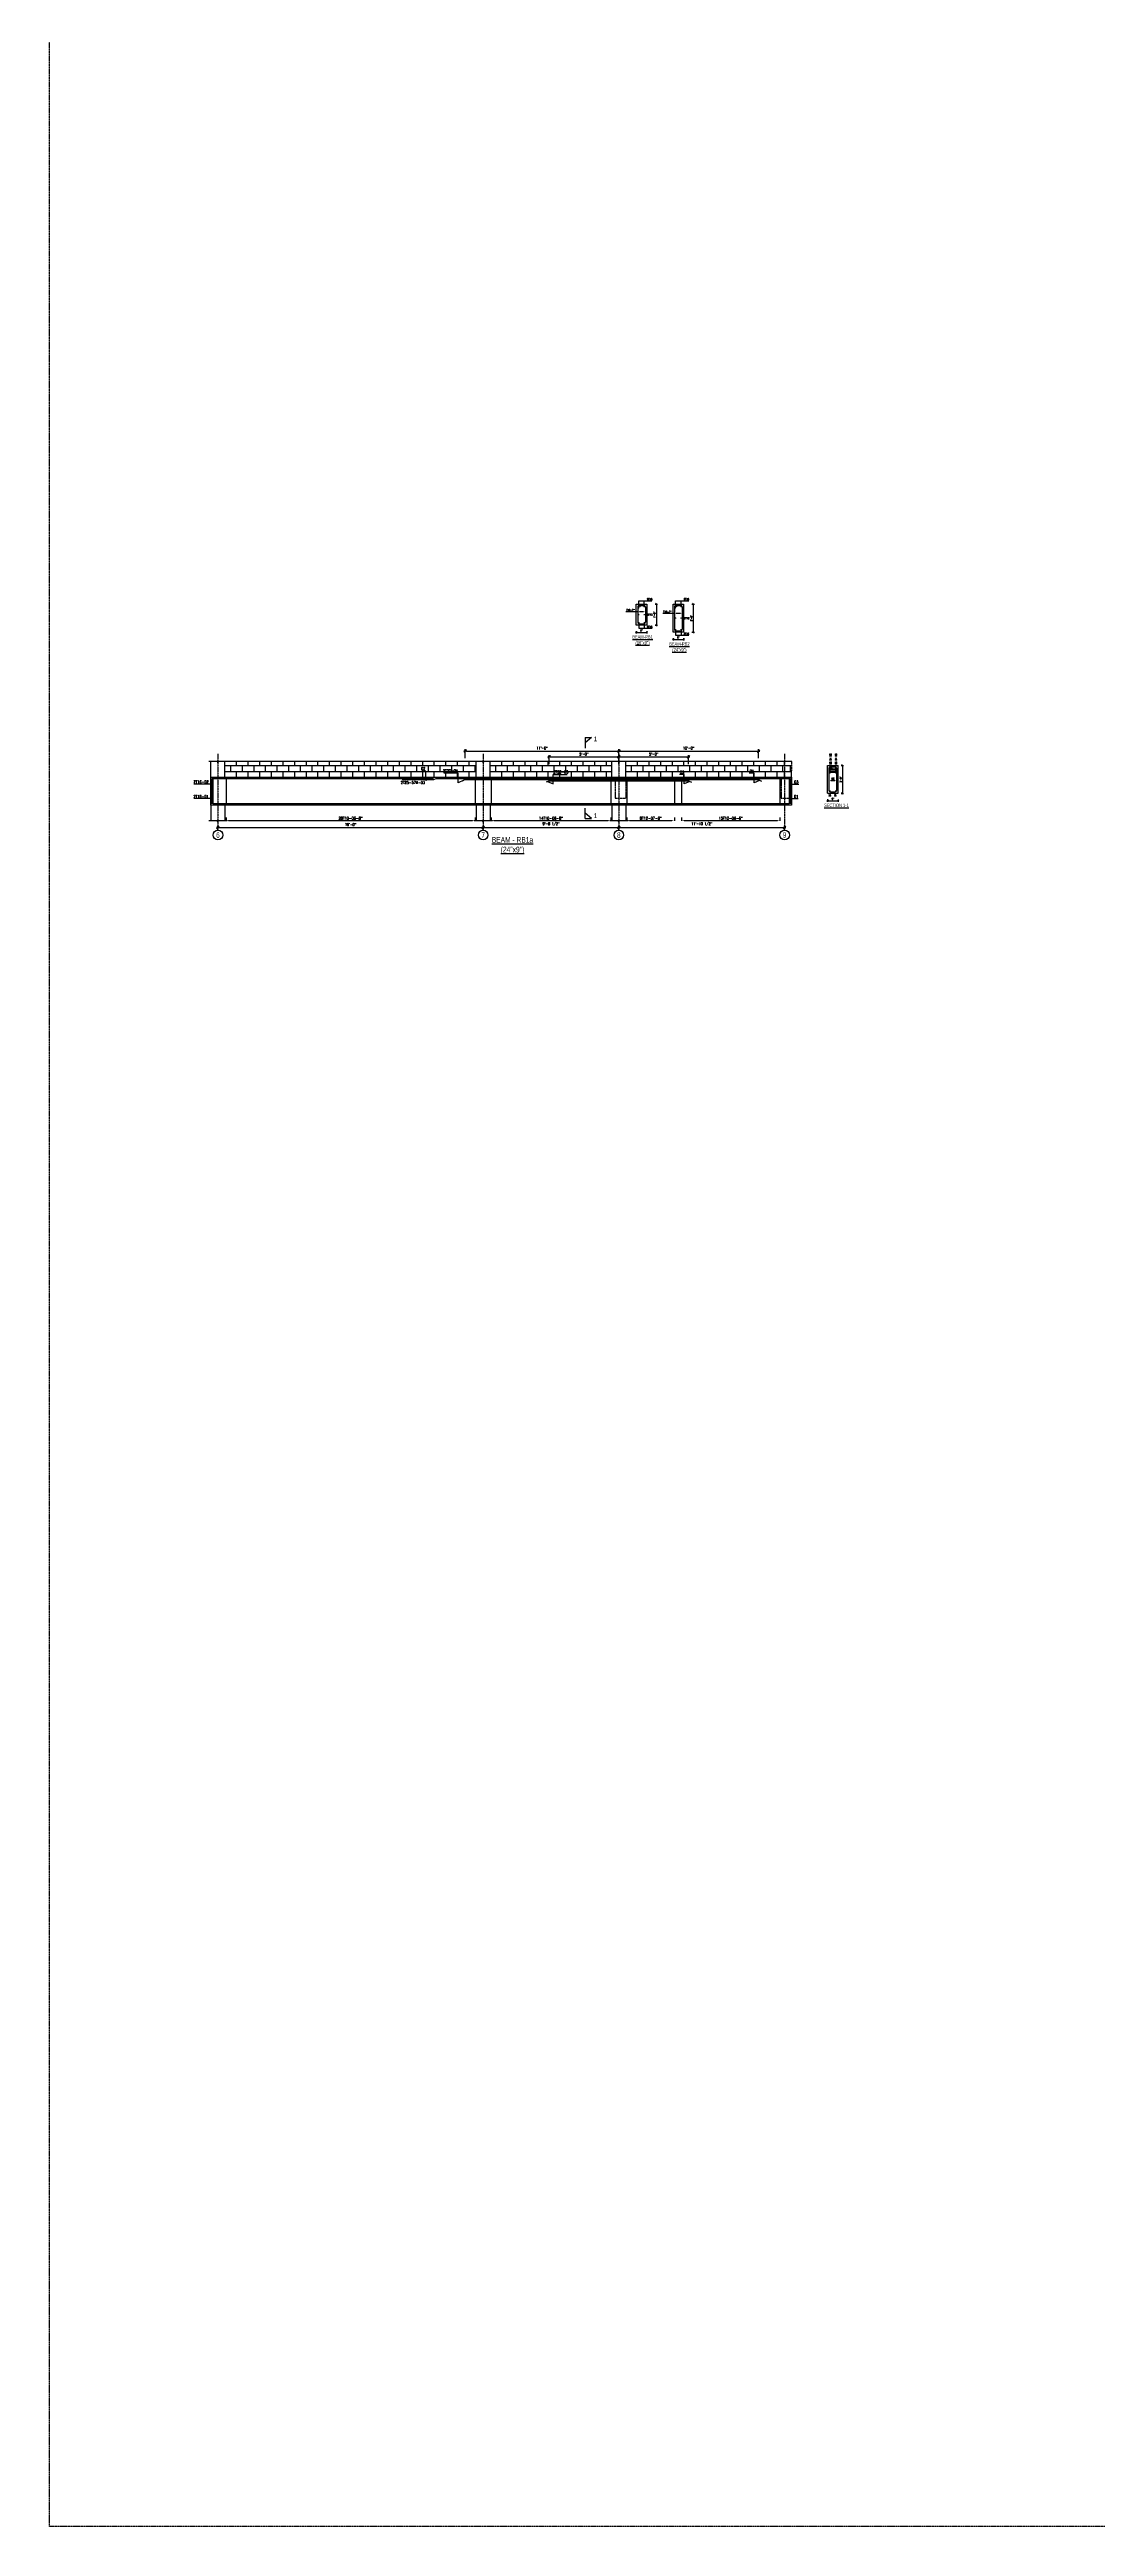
# Model space of a CAD drawing. Extents: x -95606 to 113309, y -42160 to -940.
# Drawn here: x -34075 to -33174, y -23111 to -20982 of the extents above; entities that cross this region are included whole.
import ezdxf
from ezdxf.enums import TextEntityAlignment as Align

# ---------------------------------------------------------------- set-up
doc = ezdxf.new("R2010")
doc.units = 0
doc.header["$LTSCALE"] = 0.02
doc.header["$MEASUREMENT"] = 0
doc.header["$PDMODE"] = 3
doc.header["$PDSIZE"] = -2
doc.linetypes.add('CENTER', pattern=[50.8, 31.75, -6.35, 6.35, -6.35])
doc.layers.get('0').update_dxf_attribs({"linetype": 'CONTINUOUS'})
doc.layers.get('DEFPOINTS').update_dxf_attribs({"linetype": 'CONTINUOUS'})
for name, color, linetype in [('A-2TEXT', 4, 'CONTINUOUS'), ('dimentions', 8, 'CONTINUOUS'), ('DROP', 7, 'CONTINUOUS'), ('EXLINE', 33, 'CONTINUOUS'), ('GRID', 8, 'CENTER'), ('RF', 5, 'CONTINUOUS'), ('RF5', 6, 'CONTINUOUS'), ('S-DIM', 7, 'CONTINUOUS'), ('S-RF', 5, 'CONTINUOUS'), ('S-SLB', 3, 'CONTINUOUS'), ('S-TXT', 2, 'CONTINUOUS'), ('S-VL', 2, 'CONTINUOUS'), ('SLAB', 3, 'CONTINUOUS')]:
    doc.layers.add(name, color=color, linetype=linetype)
doc.styles.add('ROMANS', font='romans.shx', dxfattribs={"width": 0.8})
doc.styles.add('STYLE2', font='arial.ttf', dxfattribs={"width": 0.8})
doc.dimstyles.new('DA16', dxfattribs={"dimscale": 16, "dimtxt": 0.1, "dimasz": 0.09375, "dimexe": 0, "dimexo": 0, "dimgap": 0.03125, "dimtad": 1, "dimdec": 0, "dimzin": 7, "dimdsep": 46, "dimlunit": 4, "dimtxsty": 'ROMANS', "dimcen": 0.09375, "dimclrd": 1, "dimclre": 1, "dimclrt": 2, "dimadec": 0, "dimazin": 0, "dimtfac": 0.03125, "dimtdec": 4, "dimtofl": 0, "dimtmove": 0, "dimatfit": 3, "dimfxl": 1, "dimfrac": 2, "dimtolj": 1, "dimtzin": 0, "dimarcsym": 0})
doc.dimstyles.new('DA24', dxfattribs={"dimscale": 24, "dimtxt": 0.1, "dimasz": 0.09375, "dimexe": 0, "dimexo": 0, "dimgap": 0.03125, "dimtad": 1, "dimdec": 0, "dimzin": 7, "dimdsep": 46, "dimlunit": 4, "dimtxsty": 'ROMANS', "dimcen": 0.09375, "dimclrd": 1, "dimclre": 1, "dimclrt": 2, "dimadec": 0, "dimazin": 0, "dimtfac": 0.03125, "dimtdec": 4, "dimtofl": 0, "dimtmove": 0, "dimatfit": 3, "dimfxl": 1, "dimfrac": 2, "dimtolj": 1, "dimtzin": 0, "dimarcsym": 0})
doc.dimstyles.new('TK16', dxfattribs={"dimscale": 16, "dimtxt": 0.09375, "dimasz": 0.04, "dimexe": 0.0625, "dimexo": 0.015625, "dimgap": 0.046875, "dimtad": 1, "dimdec": 1, "dimzin": 11, "dimdsep": 46, "dimlunit": 4, "dimtxsty": 'ROMANS', "dimblk1": 'TK1', "dimblk2": 'TK1', "dimsah": 1, "dimcen": 0.09375, "dimclrd": 1, "dimclre": 1, "dimclrt": 2, "dimadec": 0, "dimazin": 0, "dimtfac": 1, "dimtofl": 0, "dimtmove": 0, "dimatfit": 3, "dimldrblk": 'TK1', "dimfxl": 1, "dimfrac": 2, "dimtolj": 1, "dimtzin": 9, "dimarcsym": 0})
doc.dimstyles.new('TK24', dxfattribs={"dimscale": 24, "dimtxt": 0.09375, "dimasz": 0.046875, "dimexe": 0.0625, "dimexo": 0.015625, "dimgap": 0.046875, "dimtad": 1, "dimzin": 11, "dimdsep": 46, "dimlunit": 4, "dimtxsty": 'ROMANS', "dimblk1": 'TK1', "dimblk2": 'TK1', "dimsah": 1, "dimcen": 0.09375, "dimclrd": 1, "dimclre": 1, "dimclrt": 2, "dimadec": 0, "dimazin": 0, "dimtfac": 1, "dimtofl": 0, "dimtmove": 0, "dimatfit": 3, "dimldrblk": 'TK1', "dimfxl": 1, "dimfrac": 2, "dimtolj": 1, "dimtzin": 9, "dimarcsym": 0})

# ---------------------------------------------------------------- blocks, each defined once
blk = doc.blocks.new('TK1')
at = {"color": 4, "linetype": 'Continuous'}
blk.add_line((-1, -1), (1, 1), dxfattribs=at)
at = {"color": 1, "linetype": 'ByBlock'}
blk.add_line((-1, 0), (1, 0), dxfattribs=at)
blk = doc.blocks.new('*D840')
at = {"layer": 'A-2TEXT', "color": 1, "lineweight": -2, "transparency": 16777216}
for p, q in [((-33570.6, -21481.9), (-33570.6, -21484)), ((-33570, -21483), (-33562.2, -21483)), ((-33561.6, -21481.9), (-33561.6, -21484))]:
    blk.add_line(p, q, dxfattribs=at)
at = {"layer": 'DEFPOINTS', "color": 0, "lineweight": -2, "transparency": 16777216}
for p in [(-33570.6, -21481.6), (-33561.6, -21481.6), (-33561.6, -21483)]:
    blk.add_point(p, dxfattribs=at)
at = {"layer": 'A-2TEXT', "color": 1, "lineweight": -2, "transparency": 16777216, "xscale": 0.64, "yscale": 0.64, "zscale": 0.64, "rotation": 180}
blk.add_blockref('TK1', (-33570.6, -21483), dxfattribs=at)
at = {"layer": 'A-2TEXT', "color": 1, "lineweight": -2, "transparency": 16777216, "xscale": 0.64, "yscale": 0.64, "zscale": 0.64}
blk.add_blockref('TK1', (-33561.6, -21483), dxfattribs=at)
at = {"layer": 'A-2TEXT', "color": 2, "transparency": 16777216, "insert": (-33566.1, -21481.4), "char_height": 1.5, "attachment_point": 5, "style": 'ROMANS'}
blk.add_mtext('\\A1;9"', dxfattribs=at)
blk = doc.blocks.new('*D841')
at = {"layer": 'A-2TEXT', "color": 1, "lineweight": -2, "transparency": 16777216}
for p, q in [((-33554.5, -21458.8), (-33552.3, -21458.8)), ((-33553.3, -21459.4), (-33553.3, -21476.1)), ((-33554.5, -21476.8), (-33552.3, -21476.8))]:
    blk.add_line(p, q, dxfattribs=at)
at = {"layer": 'DEFPOINTS', "color": 0, "lineweight": -2, "transparency": 16777216}
for p in [(-33554.7, -21458.8), (-33554.7, -21476.8), (-33553.3, -21476.8)]:
    blk.add_point(p, dxfattribs=at)
at = {"layer": 'A-2TEXT', "color": 1, "lineweight": -2, "transparency": 16777216, "xscale": 0.64, "yscale": 0.64, "zscale": 0.64}
for p, rotation in [((-33553.3, -21458.8), 90), ((-33553.3, -21476.8), 270)]:
    blk.add_blockref('TK1', p, dxfattribs=dict(at, rotation=rotation))
at = {"layer": 'A-2TEXT', "color": 2, "transparency": 16777216, "insert": (-33554.9, -21467.8), "char_height": 1.5, "attachment_point": 5, "rotation": 90, "style": 'ROMANS'}
blk.add_mtext('\\A1;1\'-6"', dxfattribs=at)
blk = doc.blocks.new('*D842')
at = {"layer": 'DEFPOINTS', "color": 0, "lineweight": -2, "transparency": 16777216}
for p in [(-33569.4, -21465.4), (-33562.8, -21465.4), (-33562.8, -21465.4)]:
    blk.add_point(p, dxfattribs=at)
at = {"layer": 'S-DIM', "color": 1, "lineweight": -2, "transparency": 16777216}
for p, q in [((-33569.4, -21465.4), (-33579.5, -21465.4)), ((-33564.3, -21465.4), (-33567.9, -21465.4))]:
    blk.add_line(p, q, dxfattribs=at)
for points in [[(-33567.9, -21465.1), (-33567.9, -21465.6), (-33569.4, -21465.4)], [(-33564.3, -21465.1), (-33564.3, -21465.6), (-33562.8, -21465.4)]]:
    blk.add_solid(points, dxfattribs=at)
at = {"layer": 'S-DIM', "color": 2, "transparency": 16777216, "insert": (-33575.6, -21463.9), "char_height": 1.6, "attachment_point": 5, "style": 'ROMANS'}
blk.add_mtext('\\A1;T10-7"', dxfattribs=at)
blk = doc.blocks.new('*D843')
at = {"layer": 'A-2TEXT', "color": 1, "lineweight": -2, "transparency": 16777216}
for p, q in [((-33538.9, -21487.9), (-33538.9, -21490)), ((-33538.3, -21489), (-33530.6, -21489)), ((-33529.9, -21487.9), (-33529.9, -21490))]:
    blk.add_line(p, q, dxfattribs=at)
at = {"layer": 'DEFPOINTS', "color": 0, "lineweight": -2, "transparency": 16777216}
for p in [(-33538.9, -21487.6), (-33529.9, -21487.6), (-33529.9, -21489)]:
    blk.add_point(p, dxfattribs=at)
at = {"layer": 'A-2TEXT', "color": 1, "lineweight": -2, "transparency": 16777216, "xscale": 0.64, "yscale": 0.64, "zscale": 0.64, "rotation": 180}
blk.add_blockref('TK1', (-33538.9, -21489), dxfattribs=at)
at = {"layer": 'A-2TEXT', "color": 1, "lineweight": -2, "transparency": 16777216, "xscale": 0.64, "yscale": 0.64, "zscale": 0.64}
blk.add_blockref('TK1', (-33529.9, -21489), dxfattribs=at)
at = {"layer": 'A-2TEXT', "color": 2, "transparency": 16777216, "insert": (-33534.4, -21487.4), "char_height": 1.5, "attachment_point": 5, "style": 'ROMANS'}
blk.add_mtext('\\A1;9"', dxfattribs=at)
blk = doc.blocks.new('*D844')
at = {"layer": 'A-2TEXT', "color": 1, "lineweight": -2, "transparency": 16777216}
for p, q in [((-33522.8, -21458.8), (-33520.6, -21458.8)), ((-33521.6, -21459.4), (-33521.6, -21482.1)), ((-33522.8, -21482.8), (-33520.6, -21482.8))]:
    blk.add_line(p, q, dxfattribs=at)
at = {"layer": 'DEFPOINTS', "color": 0, "lineweight": -2, "transparency": 16777216}
for p in [(-33523, -21458.8), (-33523, -21482.8), (-33521.6, -21482.8)]:
    blk.add_point(p, dxfattribs=at)
at = {"layer": 'A-2TEXT', "color": 1, "lineweight": -2, "transparency": 16777216, "xscale": 0.64, "yscale": 0.64, "zscale": 0.64}
for p, rotation in [((-33521.6, -21458.8), 90), ((-33521.6, -21482.8), 270)]:
    blk.add_blockref('TK1', p, dxfattribs=dict(at, rotation=rotation))
at = {"layer": 'A-2TEXT', "color": 2, "transparency": 16777216, "insert": (-33523.2, -21470.8), "char_height": 1.5, "attachment_point": 5, "rotation": 90, "style": 'ROMANS'}
blk.add_mtext('\\A1;2\'-0"', dxfattribs=at)
blk = doc.blocks.new('*D845')
at = {"layer": 'DEFPOINTS', "color": 0, "lineweight": -2, "transparency": 16777216}
for p in [(-33537.7, -21466.8), (-33531.1, -21466.8), (-33531.1, -21466.8)]:
    blk.add_point(p, dxfattribs=at)
at = {"layer": 'S-DIM', "color": 1, "lineweight": -2, "transparency": 16777216}
for p, q in [((-33537.7, -21466.8), (-33547.9, -21466.8)), ((-33532.6, -21466.8), (-33536.2, -21466.8))]:
    blk.add_line(p, q, dxfattribs=at)
for points in [[(-33536.2, -21466.6), (-33536.2, -21467.1), (-33537.7, -21466.8)], [(-33532.6, -21466.6), (-33532.6, -21467.1), (-33531.1, -21466.8)]]:
    blk.add_solid(points, dxfattribs=at)
at = {"layer": 'S-DIM', "color": 2, "transparency": 16777216, "insert": (-33543.9, -21465.4), "char_height": 1.6, "attachment_point": 5, "style": 'ROMANS'}
blk.add_mtext('\\A1;T10-7"', dxfattribs=at)
blk = doc.blocks.new('*D862')
at = {"layer": 'DEFPOINTS', "color": 0, "lineweight": -2, "transparency": 16777216}
for p in [(-33406.1, -21626.2), (-33397.1, -21626.4), (-33397.1, -21627.7)]:
    blk.add_point(p, dxfattribs=at)
at = {"layer": 'dimentions', "color": 1, "lineweight": -2, "transparency": 16777216}
for p, q in [((-33406.1, -21626.5), (-33406.1, -21628.7)), ((-33405.5, -21627.7), (-33397.8, -21627.7)), ((-33397.1, -21626.6), (-33397.1, -21628.7))]:
    blk.add_line(p, q, dxfattribs=at)
at = {"layer": 'dimentions', "color": 1, "lineweight": -2, "transparency": 16777216, "xscale": 0.64, "yscale": 0.64, "zscale": 0.64, "rotation": 180}
blk.add_blockref('TK1', (-33406.1, -21627.7), dxfattribs=at)
at = {"layer": 'dimentions', "color": 1, "lineweight": -2, "transparency": 16777216, "xscale": 0.64, "yscale": 0.64, "zscale": 0.64}
blk.add_blockref('TK1', (-33397.1, -21627.7), dxfattribs=at)
at = {"layer": 'dimentions', "color": 2, "transparency": 16777216, "insert": (-33401.6, -21626.1), "char_height": 1.5, "attachment_point": 5, "style": 'ROMANS'}
blk.add_mtext('\\A1;9"', dxfattribs=at)
blk = doc.blocks.new('*D863')
at = {"layer": 'DEFPOINTS', "color": 0, "lineweight": -2, "transparency": 16777216}
for p in [(-33394.9, -21597.4), (-33394.8, -21621.4), (-33393.4, -21621.4)]:
    blk.add_point(p, dxfattribs=at)
at = {"layer": 'dimentions', "color": 1, "lineweight": -2, "transparency": 16777216}
for p, q in [((-33394.6, -21597.4), (-33392.4, -21597.4)), ((-33393.4, -21598), (-33393.4, -21620.7)), ((-33394.5, -21621.4), (-33392.4, -21621.4))]:
    blk.add_line(p, q, dxfattribs=at)
at = {"layer": 'dimentions', "color": 1, "lineweight": -2, "transparency": 16777216, "xscale": 0.64, "yscale": 0.64, "zscale": 0.64}
for p, rotation in [((-33393.4, -21597.4), 90), ((-33393.4, -21621.4), 270)]:
    blk.add_blockref('TK1', p, dxfattribs=dict(at, rotation=rotation))
at = {"layer": 'dimentions', "color": 2, "transparency": 16777216, "insert": (-33395, -21609.4), "char_height": 1.5, "attachment_point": 5, "rotation": 90, "style": 'ROMANS'}
blk.add_mtext('\\A1;2\'-0"', dxfattribs=at)
blk = doc.blocks.new('*D864')
at = {"layer": 'DEFPOINTS', "color": 0, "lineweight": -2, "transparency": 16777216}
for p in [(-33404.9, -21610.2), (-33398.3, -21610.2), (-33398.3, -21610.2)]:
    blk.add_point(p, dxfattribs=at)
at = {"layer": 'S-DIM', "color": 1, "lineweight": -2, "transparency": 16777216}
blk.add_line((-33403.4, -21610.2), (-33399.8, -21610.2), dxfattribs=at)
for points in [[(-33403.4, -21610), (-33403.4, -21610.5), (-33404.9, -21610.2)], [(-33399.8, -21610), (-33399.8, -21610.5), (-33398.3, -21610.2)]]:
    blk.add_solid(points, dxfattribs=at)
at = {"layer": 'S-DIM', "color": 2, "transparency": 16777216, "insert": (-33401.6, -21608.9), "char_height": 1.6, "attachment_point": 5, "style": 'ROMANS'}
blk.add_mtext('\\A1;06', dxfattribs=at)
blk = doc.blocks.new('*D865')
at = {"layer": 'DEFPOINTS', "color": 0, "lineweight": -2, "transparency": 16777216}
for p in [(-33525.6, -21590), (-33585.6, -21596.7), (-33525.6, -21596.7)]:
    blk.add_point(p, dxfattribs=at)
at = {"layer": 'dimentions', "color": 1, "lineweight": -2, "transparency": 16777216}
for p, q in [((-33585.6, -21596.3), (-33585.6, -21588.5)), ((-33584.5, -21590), (-33526.7, -21590)), ((-33525.6, -21596.3), (-33525.6, -21588.5))]:
    blk.add_line(p, q, dxfattribs=at)
at = {"layer": 'dimentions', "color": 1, "lineweight": -2, "transparency": 16777216, "xscale": 1.125, "yscale": 1.125, "zscale": 1.125, "rotation": 180}
blk.add_blockref('TK1', (-33585.6, -21590), dxfattribs=at)
at = {"layer": 'dimentions', "color": 1, "lineweight": -2, "transparency": 16777216, "xscale": 1.125, "yscale": 1.125, "zscale": 1.125}
blk.add_blockref('TK1', (-33525.6, -21590), dxfattribs=at)
at = {"layer": 'dimentions', "color": 2, "transparency": 16777216, "insert": (-33555.6, -21587.6), "char_height": 2.25, "attachment_point": 5, "style": 'ROMANS'}
blk.add_mtext('\\A1;5\'-0"', dxfattribs=at)
blk = doc.blocks.new('*D866')
at = {"layer": 'DEFPOINTS', "color": 0, "lineweight": -2, "transparency": 16777216}
for p in [(-33585.6, -21590), (-33645.6, -21596.7), (-33585.6, -21596.7)]:
    blk.add_point(p, dxfattribs=at)
at = {"layer": 'dimentions', "color": 1, "lineweight": -2, "transparency": 16777216}
for p, q in [((-33645.6, -21596.3), (-33645.6, -21588.5)), ((-33644.5, -21590), (-33586.7, -21590)), ((-33585.6, -21596.3), (-33585.6, -21588.5))]:
    blk.add_line(p, q, dxfattribs=at)
at = {"layer": 'dimentions', "color": 1, "lineweight": -2, "transparency": 16777216, "xscale": 1.125, "yscale": 1.125, "zscale": 1.125, "rotation": 180}
blk.add_blockref('TK1', (-33645.6, -21590), dxfattribs=at)
at = {"layer": 'dimentions', "color": 1, "lineweight": -2, "transparency": 16777216, "xscale": 1.125, "yscale": 1.125, "zscale": 1.125}
blk.add_blockref('TK1', (-33585.6, -21590), dxfattribs=at)
at = {"layer": 'dimentions', "color": 2, "transparency": 16777216, "insert": (-33615.6, -21587.6), "char_height": 2.25, "attachment_point": 5, "style": 'ROMANS'}
blk.add_mtext('\\A1;5\'-0"', dxfattribs=at)
blk = doc.blocks.new('*D867')
at = {"layer": 'DEFPOINTS', "color": 0, "lineweight": -2, "transparency": 16777216}
for p in [(-33585.6, -21591.6), (-33465.6, -21585), (-33465.6, -21591.6)]:
    blk.add_point(p, dxfattribs=at)
at = {"layer": 'dimentions', "color": 1, "lineweight": -2, "transparency": 16777216}
for p, q in [((-33585.6, -21591.2), (-33585.6, -21583.5)), ((-33584.5, -21585), (-33466.7, -21585)), ((-33465.6, -21591.2), (-33465.6, -21583.5))]:
    blk.add_line(p, q, dxfattribs=at)
at = {"layer": 'dimentions', "color": 1, "lineweight": -2, "transparency": 16777216, "xscale": 1.125, "yscale": 1.125, "zscale": 1.125, "rotation": 180}
blk.add_blockref('TK1', (-33585.6, -21585), dxfattribs=at)
at = {"layer": 'dimentions', "color": 1, "lineweight": -2, "transparency": 16777216, "xscale": 1.125, "yscale": 1.125, "zscale": 1.125}
blk.add_blockref('TK1', (-33465.6, -21585), dxfattribs=at)
at = {"layer": 'dimentions', "color": 2, "transparency": 16777216, "insert": (-33525.6, -21582.5), "char_height": 2.25, "attachment_point": 5, "style": 'ROMANS'}
blk.add_mtext('\\A1;10\'-0"', dxfattribs=at)
blk = doc.blocks.new('*D868')
at = {"layer": 'DEFPOINTS', "color": 0, "lineweight": -2, "transparency": 16777216}
for p in [(-33717.6, -21591.6), (-33585.6, -21585), (-33585.6, -21591.6)]:
    blk.add_point(p, dxfattribs=at)
at = {"layer": 'dimentions', "color": 1, "lineweight": -2, "transparency": 16777216}
for p, q in [((-33717.6, -21591.2), (-33717.6, -21583.5)), ((-33716.5, -21585), (-33586.7, -21585)), ((-33585.6, -21591.2), (-33585.6, -21583.5))]:
    blk.add_line(p, q, dxfattribs=at)
at = {"layer": 'dimentions', "color": 1, "lineweight": -2, "transparency": 16777216, "xscale": 1.125, "yscale": 1.125, "zscale": 1.125, "rotation": 180}
blk.add_blockref('TK1', (-33717.6, -21585), dxfattribs=at)
at = {"layer": 'dimentions', "color": 1, "lineweight": -2, "transparency": 16777216, "xscale": 1.125, "yscale": 1.125, "zscale": 1.125}
blk.add_blockref('TK1', (-33585.6, -21585), dxfattribs=at)
at = {"layer": 'dimentions', "color": 2, "transparency": 16777216, "insert": (-33651.6, -21582.5), "char_height": 2.25, "attachment_point": 5, "style": 'ROMANS'}
blk.add_mtext('\\A1;11\'-0"', dxfattribs=at)
blk = doc.blocks.new('*D869')
at = {"layer": 'DEFPOINTS', "color": 0, "lineweight": -2, "transparency": 16777216}
for p in [(-33923.2, -21642.1), (-33923.2, -21644.9), (-33709.2, -21642.1)]:
    blk.add_point(p, dxfattribs=at)
at = {"layer": 'dimentions', "color": 1, "lineweight": -2, "transparency": 16777216}
for p, q in [((-33923.2, -21642.1), (-33923.2, -21644.9)), ((-33711.5, -21644.9), (-33921, -21644.9)), ((-33709.2, -21642.1), (-33709.2, -21644.9))]:
    blk.add_line(p, q, dxfattribs=at)
for points in [[(-33921, -21644.6), (-33921, -21645.3), (-33923.2, -21644.9)], [(-33711.5, -21644.6), (-33711.5, -21645.3), (-33709.2, -21644.9)]]:
    blk.add_solid(points, dxfattribs=at)
at = {"layer": 'dimentions', "color": 2, "transparency": 16777216, "insert": (-33816.2, -21642.8), "char_height": 2.4, "attachment_point": 5, "style": 'ROMANS'}
blk.add_mtext('\\A1;28T10-06-8"', dxfattribs=at)
blk = doc.blocks.new('*D870')
at = {"layer": 'DEFPOINTS', "color": 0, "lineweight": -2, "transparency": 16777216}
for p in [(-33695.2, -21642.1), (-33695.2, -21644.9), (-33592.6, -21642.1)]:
    blk.add_point(p, dxfattribs=at)
at = {"layer": 'dimentions', "color": 1, "lineweight": -2, "transparency": 16777216}
for p, q in [((-33695.2, -21642.1), (-33695.2, -21644.9)), ((-33594.9, -21644.9), (-33693, -21644.9)), ((-33592.6, -21642.1), (-33592.6, -21644.9))]:
    blk.add_line(p, q, dxfattribs=at)
for points in [[(-33693, -21644.6), (-33693, -21645.3), (-33695.2, -21644.9)], [(-33594.9, -21644.6), (-33594.9, -21645.3), (-33592.6, -21644.9)]]:
    blk.add_solid(points, dxfattribs=at)
at = {"layer": 'dimentions', "color": 2, "transparency": 16777216, "insert": (-33643.9, -21642.8), "char_height": 2.4, "attachment_point": 5, "style": 'ROMANS'}
blk.add_mtext('\\A1;14T10-06-8"', dxfattribs=at)
blk = doc.blocks.new('*D871')
at = {"layer": 'DEFPOINTS', "color": 0, "lineweight": -2, "transparency": 16777216}
for p in [(-33578.6, -21642.1), (-33578.6, -21644.9), (-33537.8, -21642.1)]:
    blk.add_point(p, dxfattribs=at)
at = {"layer": 'dimentions', "color": 1, "lineweight": -2, "transparency": 16777216}
for p, q in [((-33578.6, -21642.1), (-33578.6, -21644.9)), ((-33540, -21644.9), (-33576.4, -21644.9)), ((-33537.8, -21642.1), (-33537.8, -21644.9))]:
    blk.add_line(p, q, dxfattribs=at)
for points in [[(-33576.4, -21644.6), (-33576.4, -21645.3), (-33578.6, -21644.9)], [(-33540, -21644.6), (-33540, -21645.3), (-33537.8, -21644.9)]]:
    blk.add_solid(points, dxfattribs=at)
at = {"layer": 'dimentions', "color": 2, "transparency": 16777216, "insert": (-33558.2, -21642.8), "char_height": 2.4, "attachment_point": 5, "style": 'ROMANS'}
blk.add_mtext('\\A1;8T12-07-6"', dxfattribs=at)
blk = doc.blocks.new('*D872')
at = {"layer": 'DEFPOINTS', "color": 0, "lineweight": -2, "transparency": 16777216}
for p in [(-33531.8, -21642.1), (-33531.8, -21644.9), (-33447.1, -21642.1)]:
    blk.add_point(p, dxfattribs=at)
at = {"layer": 'dimentions', "color": 1, "lineweight": -2, "transparency": 16777216}
for p, q in [((-33531.8, -21642.1), (-33531.8, -21644.9)), ((-33449.3, -21644.9), (-33529.5, -21644.9)), ((-33447.1, -21642.1), (-33447.1, -21644.9))]:
    blk.add_line(p, q, dxfattribs=at)
for points in [[(-33529.5, -21644.6), (-33529.5, -21645.3), (-33531.8, -21644.9)], [(-33449.3, -21644.6), (-33449.3, -21645.3), (-33447.1, -21644.9)]]:
    blk.add_solid(points, dxfattribs=at)
at = {"layer": 'dimentions', "color": 2, "transparency": 16777216, "insert": (-33489.4, -21642.8), "char_height": 2.4, "attachment_point": 5, "style": 'ROMANS'}
blk.add_mtext('\\A1;15T10-06-6"', dxfattribs=at)
blk = doc.blocks.new('*D873')
at = {"layer": 'DEFPOINTS', "color": 0, "lineweight": -2, "transparency": 16777216}
for p in [(-33930.2, -21653), (-33702.2, -21650.7), (-33702.2, -21653)]:
    blk.add_point(p, dxfattribs=at)
at = {"layer": 'EXLINE', "color": 1, "lineweight": -2, "transparency": 16777216}
for p, q in [((-33930.2, -21652.7), (-33930.2, -21649.2)), ((-33929.1, -21650.7), (-33703.3, -21650.7)), ((-33702.2, -21652.7), (-33702.2, -21649.2))]:
    blk.add_line(p, q, dxfattribs=at)
at = {"layer": 'EXLINE', "color": 1, "lineweight": -2, "transparency": 16777216, "xscale": 1.125, "yscale": 1.125, "zscale": 1.125, "rotation": 180}
blk.add_blockref('TK1', (-33930.2, -21650.7), dxfattribs=at)
at = {"layer": 'EXLINE', "color": 1, "lineweight": -2, "transparency": 16777216, "xscale": 1.125, "yscale": 1.125, "zscale": 1.125}
blk.add_blockref('TK1', (-33702.2, -21650.7), dxfattribs=at)
at = {"layer": 'EXLINE', "color": 2, "transparency": 16777216, "insert": (-33816.2, -21648.2), "char_height": 2.25, "attachment_point": 5, "style": 'ROMANS'}
blk.add_mtext('\\A1;19\'-0"', dxfattribs=at)
blk = doc.blocks.new('*D874')
at = {"layer": 'DEFPOINTS', "color": 0, "lineweight": -2, "transparency": 16777216}
for p in [(-33702.2, -21653.1), (-33585.6, -21650.7), (-33585.6, -21653)]:
    blk.add_point(p, dxfattribs=at)
at = {"layer": 'EXLINE', "color": 1, "lineweight": -2, "transparency": 16777216}
for p, q in [((-33702.2, -21652.7), (-33702.2, -21649.2)), ((-33701.1, -21650.7), (-33586.7, -21650.7)), ((-33585.6, -21652.7), (-33585.6, -21649.2))]:
    blk.add_line(p, q, dxfattribs=at)
at = {"layer": 'EXLINE', "color": 1, "lineweight": -2, "transparency": 16777216, "xscale": 1.125, "yscale": 1.125, "zscale": 1.125, "rotation": 180}
blk.add_blockref('TK1', (-33702.2, -21650.7), dxfattribs=at)
at = {"layer": 'EXLINE', "color": 1, "lineweight": -2, "transparency": 16777216, "xscale": 1.125, "yscale": 1.125, "zscale": 1.125}
blk.add_blockref('TK1', (-33585.6, -21650.7), dxfattribs=at)
at = {"layer": 'EXLINE', "color": 2, "transparency": 16777216, "insert": (-33643.9, -21647.9), "char_height": 2.25, "attachment_point": 5, "style": 'ROMANS'}
blk.add_mtext('\\A1;9\'-8 1/2"', dxfattribs=at)
blk = doc.blocks.new('*D875')
at = {"layer": 'DEFPOINTS', "color": 0, "lineweight": -2, "transparency": 16777216}
for p in [(-33585.6, -21653.1), (-33443.1, -21650.7), (-33443.1, -21653)]:
    blk.add_point(p, dxfattribs=at)
at = {"layer": 'EXLINE', "color": 1, "lineweight": -2, "transparency": 16777216}
for p, q in [((-33585.6, -21652.7), (-33585.6, -21649.2)), ((-33584.5, -21650.7), (-33444.2, -21650.7)), ((-33443.1, -21652.7), (-33443.1, -21649.2))]:
    blk.add_line(p, q, dxfattribs=at)
at = {"layer": 'EXLINE', "color": 1, "lineweight": -2, "transparency": 16777216, "xscale": 1.125, "yscale": 1.125, "zscale": 1.125, "rotation": 180}
blk.add_blockref('TK1', (-33585.6, -21650.7), dxfattribs=at)
at = {"layer": 'EXLINE', "color": 1, "lineweight": -2, "transparency": 16777216, "xscale": 1.125, "yscale": 1.125, "zscale": 1.125}
blk.add_blockref('TK1', (-33443.1, -21650.7), dxfattribs=at)
at = {"layer": 'EXLINE', "color": 2, "transparency": 16777216, "insert": (-33514.3, -21647.9), "char_height": 2.25, "attachment_point": 5, "style": 'ROMANS'}
blk.add_mtext('\\A1;11\'-10 1/2"', dxfattribs=at)

msp = doc.modelspace()

# ---------------------------------------------------------------- hatches: boundary and pattern name
at = {"layer": 'DROP', "linetype": 'CENTER', "lineweight": -2}
h = msp.add_hatch(dxfattribs=at)
h.set_pattern_fill('BRICK', color=253, scale=20)
h.set_pattern_definition([(0, (-33924.2086, -21607.54), (0, 5), []), (90, (-33924.209, -21607.54), (-10, 6e-16), [5, -5]), (90, (-33919.209, -21607.54), (-10, 6e-16), [-5, 5])])
h.paths.add_polyline_path([(-33708.209, -21607.54), (-33708.209, -21594.108), (-33710.067, -21594.108), (-33924.209, -21594.109), (-33924.209, -21607.54)])
h.paths.add_polyline_path([(-33755.673, -21601.962), (-33751.364, -21601.962), (-33751.364, -21598.362), (-33755.673, -21598.362)], flags=24)
h.paths.add_polyline_path([(-33736.949, -21603.784), (-33723.223, -21603.784), (-33723.223, -21600.184), (-33736.949, -21600.184)], flags=24)
h = msp.add_hatch(dxfattribs=at)
h.set_pattern_fill('BRICK', color=253, scale=20)
h.set_pattern_definition([(0, (-33696.2086, -21607.54), (0, 5), []), (90, (-33696.209, -21607.54), (-10, 6e-16), [5, -5]), (90, (-33691.209, -21607.54), (-10, 6e-16), [-5, 5])])
h.paths.add_polyline_path([(-33696.209, -21594.109), (-33696.209, -21607.54), (-33591.605, -21607.54), (-33591.605, -21594.108), (-33593.464, -21594.108)])
h.paths.add_polyline_path([(-33642.574, -21604.784), (-33628.94, -21604.784), (-33628.94, -21601.184), (-33642.574, -21601.184)], flags=24)
h = msp.add_hatch(dxfattribs=at)
h.set_pattern_fill('BRICK', color=253, scale=20)
h.set_pattern_definition([(0, (-33579.6053, -21607.54), (0, 5), []), (90, (-33579.605, -21607.54), (-10, 6e-16), [5, -5]), (90, (-33574.605, -21607.54), (-10, 6e-16), [-5, 5])])
h.paths.add_polyline_path([(-33443.055, -21607.54), (-33443.055, -21594.109), (-33579.605, -21594.109), (-33579.605, -21607.54)])
h.paths.add_polyline_path([(-33533.601, -21605.081), (-33529.292, -21605.081), (-33529.292, -21601.481), (-33533.601, -21601.481)], flags=24)
h.paths.add_polyline_path([(-33473.601, -21604.081), (-33469.201, -21604.081), (-33469.201, -21600.481), (-33473.601, -21600.481)], flags=24)
h = msp.add_hatch(dxfattribs=at)
h.set_pattern_fill('BRICK', color=253, scale=20)
h.set_pattern_definition([(0, (-33443.0554, -21607.54), (0, 5), []), (90, (-33443.055, -21607.54), (-10, 6e-16), [5, -5]), (90, (-33438.055, -21607.54), (-10, 6e-16), [-5, 5])])
h.paths.add_polyline_path([(-33436.972, -21594.109), (-33443.055, -21594.109), (-33443.055, -21607.54), (-33437.055, -21607.54)])

# ---------------------------------------------------------------- linework, layer by layer
at = {"color": 1, "linetype": 'Continuous'}
for centre in [(-33930.209, -21657.24), (-33702.209, -21657.24), (-33585.605, -21657.24), (-33443.055, -21657.24)]:
    msp.add_circle(centre, 4.121, dxfattribs=at)
at = {"layer": 'DROP', "linetype": 'CENTER', "lineweight": -2}
msp.add_line((-33437.055, -21607.54), (-33436.972, -21594.109), dxfattribs=at)
msp.add_lwpolyline([(-34074.971, -15817.993), (-25761.791, -15817.993), (-25761.791, -23111.355), (-34074.971, -23111.355)], close=True, dxfattribs=at)
at = {"layer": 'EXLINE'}
for p, q in [((-33406.138, -21621.371), (-33406.138, -21597.371)), ((-33406.138, -21597.371), (-33397.138, -21597.371)), ((-33397.138, -21621.371), (-33397.138, -21597.371)), ((-33406.138, -21621.371), (-33397.138, -21621.371))]:
    msp.add_line(p, q, dxfattribs=at)
for points in [[(-33570.601, -21458.759), (-33561.601, -21458.759), (-33561.601, -21476.759), (-33570.601, -21476.759)], [(-33538.939, -21458.759), (-33529.939, -21458.759), (-33529.939, -21482.759), (-33538.939, -21482.759)]]:
    msp.add_lwpolyline(points, close=True, dxfattribs=at)
at = {"layer": 'GRID'}
for p, q in [((-33930.209, -21587.363), (-33930.209, -21653.119)), ((-33702.209, -21587.363), (-33702.209, -21653.119)), ((-33585.605, -21587.363), (-33585.605, -21653.119)), ((-33443.055, -21587.363), (-33443.055, -21653.119))]:
    msp.add_line(p, q, dxfattribs=at)
at = {"layer": 'RF', "color": 2}
for p, q in [((-33404.938, -21600.222), (-33398.338, -21600.222)), ((-33404.938, -21600.984), (-33398.338, -21600.984)), ((-33404.938, -21602.338), (-33398.338, -21602.338)), ((-33404.938, -21603.1), (-33398.338, -21603.1))]:
    msp.add_line(p, q, dxfattribs=at)
at = {"layer": 'RF', "color": 2, "const_width": 0.6}
for points in [[(-33568.141, -21460.93, 1), (-33568.741, -21460.93, 1)], [(-33564.062, -21460.93, -1), (-33563.462, -21460.93, -1)], [(-33536.478, -21460.93, 1), (-33537.078, -21460.93, 1)], [(-33532.399, -21460.93, -1), (-33531.799, -21460.93, -1)], [(-33568.141, -21467.759, -1), (-33568.741, -21467.759, -1)], [(-33568.141, -21474.589, -1), (-33568.741, -21474.589, -1)], [(-33568.141, -21474.589, -1), (-33568.741, -21474.589, -1)], [(-33564.062, -21467.759, 1), (-33563.462, -21467.759, 1)], [(-33564.062, -21474.589, 1), (-33563.462, -21474.589, 1)], [(-33536.478, -21470.746, -1), (-33537.078, -21470.746, -1)], [(-33536.478, -21480.589, -1), (-33537.078, -21480.589, -1)], [(-33536.478, -21480.589, -1), (-33537.078, -21480.589, -1)], [(-33532.399, -21470.746, 1), (-33531.799, -21470.746, 1)], [(-33532.399, -21480.589, 1), (-33531.799, -21480.589, 1)], [(-33403.677, -21599.541, 1), (-33404.277, -21599.541, 1)], [(-33403.677, -21601.657, -1), (-33404.277, -21601.657, -1)], [(-33403.677, -21603.773, -1), (-33404.277, -21603.773, -1)], [(-33399.599, -21599.541, -1), (-33398.999, -21599.541, -1)], [(-33399.599, -21601.657, 1), (-33398.999, -21601.657, 1)], [(-33399.599, -21603.773, 1), (-33398.999, -21603.773, 1)], [(-33403.677, -21619.317, -1), (-33404.277, -21619.317, -1)], [(-33399.599, -21619.317, 1), (-33398.999, -21619.317, 1)]]:
    msp.add_lwpolyline(points, format="xyb", close=True, dxfattribs=at)
at = {"layer": 'RF5', "color": 160}
for p, q in [((-33569.401, -21461.159), (-33568.217, -21462.166)), ((-33569.401, -21461.159), (-33569.401, -21474.359)), ((-33568.201, -21459.959), (-33564.001, -21459.959)), ((-33568.201, -21459.959), (-33566.985, -21460.874)), ((-33562.801, -21461.159), (-33562.801, -21474.359)), ((-33537.739, -21461.159), (-33536.554, -21462.166)), ((-33537.739, -21461.159), (-33537.739, -21480.359)), ((-33536.539, -21459.959), (-33532.339, -21459.959)), ((-33536.539, -21459.959), (-33535.322, -21460.874)), ((-33531.139, -21461.159), (-33531.139, -21480.359)), ((-33569.401, -21474.159), (-33569.401, -21474.359)), ((-33568.201, -21475.559), (-33564.001, -21475.559)), ((-33568.201, -21475.559), (-33564.001, -21475.559)), ((-33537.739, -21480.159), (-33537.739, -21480.359)), ((-33536.539, -21481.559), (-33532.339, -21481.559)), ((-33536.539, -21481.559), (-33532.339, -21481.559)), ((-33404.938, -21599.771), (-33404.938, -21618.971)), ((-33404.938, -21599.793), (-33403.439, -21601.066)), ((-33403.738, -21598.571), (-33399.538, -21598.571)), ((-33403.738, -21598.571), (-33402.485, -21599.921)), ((-33398.338, -21599.771), (-33398.338, -21618.971)), ((-33404.938, -21618.771), (-33404.938, -21618.971)), ((-33403.738, -21620.171), (-33399.538, -21620.171)), ((-33403.738, -21620.171), (-33399.538, -21620.171))]:
    msp.add_line(p, q, dxfattribs=at)
for centre, start, end in [((-33568.201, -21461.159), 90, 180), ((-33564.001, -21461.159), 0, 90), ((-33536.539, -21461.159), 90, 180), ((-33532.339, -21461.159), 0, 90), ((-33568.201, -21474.359), 180, 270), ((-33564.001, -21474.359), 270, 0), ((-33536.539, -21480.359), 180, 270), ((-33532.339, -21480.359), 270, 0), ((-33403.738, -21599.771), 90, 180), ((-33399.538, -21599.771), 0, 90), ((-33403.738, -21618.971), 180, 270), ((-33399.538, -21618.971), 270, 0)]:
    msp.add_arc(centre, 1.2, start, end, dxfattribs=at)
at = {"layer": 'S-DIM', "color": 1}
for points in [[(-33710.067, -21594.108), (-33929.683, -21594.109), (-33930.211, -21595.16), (-33930.211, -21593.037), (-33930.768, -21594.108), (-33938.067, -21594.108)], [(-33593.464, -21594.108), (-33701.683, -21594.109), (-33702.211, -21595.16), (-33702.211, -21593.037), (-33702.768, -21594.108), (-33710.067, -21594.108)], [(-33436.972, -21594.109), (-33585.079, -21594.109), (-33585.608, -21595.16), (-33585.608, -21593.037), (-33586.164, -21594.108), (-33593.464, -21594.108)], [(-33922.183, -21644.971), (-33929.683, -21644.971), (-33930.211, -21643.921), (-33930.211, -21646.043), (-33930.768, -21644.972), (-33938.067, -21644.972)], [(-33694.183, -21644.971), (-33701.683, -21644.971), (-33702.211, -21643.921), (-33702.211, -21646.043), (-33702.768, -21644.972), (-33710.067, -21644.972)], [(-33577.58, -21644.971), (-33585.079, -21644.971), (-33585.608, -21643.921), (-33585.608, -21646.043), (-33586.164, -21644.972), (-33593.464, -21644.972)]]:
    msp.add_lwpolyline(points, dxfattribs=at)
at = {"layer": 'S-RF'}
for p, q in [((-33614.421, -21573.48), (-33614.421, -21582.441)), ((-33614.421, -21573.48), (-33609.079, -21573.48)), ((-33609.079, -21573.48), (-33614.421, -21577.961)), ((-33935.209, -21608.54), (-33744.941, -21608.54)), ((-33935.209, -21630.54), (-33935.209, -21608.54)), ((-33934.209, -21630.54), (-33934.209, -21609.54)), ((-33744.839, -21609.903), (-33771.967, -21609.903)), ((-33742.252, -21608.54), (-33744.839, -21609.903)), ((-33742.252, -21608.54), (-33438.055, -21608.54)), ((-33717.605, -21609.54), (-33720.192, -21610.903)), ((-33717.605, -21609.54), (-33465.605, -21609.54)), ((-33645.605, -21610.54), (-33648.192, -21611.903)), ((-33645.605, -21610.54), (-33525.605, -21610.54)), ((-33525.605, -21610.54), (-33523.019, -21611.904)), ((-33465.605, -21609.54), (-33463.019, -21610.904)), ((-33439.055, -21609.54), (-33439.055, -21630.54)), ((-33438.055, -21608.54), (-33438.055, -21630.54)), ((-33439.055, -21630.54), (-33934.209, -21630.54)), ((-33614.421, -21642.959), (-33614.421, -21633.998)), ((-33609.079, -21642.959), (-33614.421, -21638.479)), ((-33614.421, -21642.959), (-33609.079, -21642.959))]:
    msp.add_line(p, q, dxfattribs=at)
at = {"layer": 'S-SLB', "color": 106}
for p, q in [((-33923.209, -21608.54), (-33923.209, -21630.54)), ((-33709.209, -21608.54), (-33709.209, -21630.54)), ((-33695.209, -21608.54), (-33695.209, -21630.54)), ((-33592.605, -21608.54), (-33592.605, -21630.54)), ((-33578.605, -21608.54), (-33578.605, -21630.54)), ((-33537.755, -21608.54), (-33537.755, -21630.54)), ((-33531.755, -21608.54), (-33531.755, -21630.54)), ((-33447.055, -21608.54), (-33447.055, -21630.54))]:
    msp.add_line(p, q, dxfattribs=at)
at = {"layer": 'S-SLB'}
msp.add_lwpolyline([(-33936.209, -21607.54), (-33437.055, -21607.54), (-33437.055, -21631.54), (-33936.209, -21631.54)], close=True, dxfattribs=at)
at = {"layer": 'S-VL'}
for p, q in [((-33936.209, -21607.54), (-33936.209, -21594.109)), ((-33924.209, -21607.54), (-33924.209, -21594.109)), ((-33708.209, -21607.54), (-33708.209, -21594.109)), ((-33696.209, -21607.54), (-33696.209, -21594.109)), ((-33591.605, -21607.54), (-33591.605, -21594.109)), ((-33579.605, -21607.54), (-33579.605, -21594.109)), ((-33936.209, -21631.54), (-33936.209, -21644.971)), ((-33924.209, -21631.54), (-33924.209, -21644.971)), ((-33708.209, -21631.54), (-33708.209, -21644.971)), ((-33696.209, -21631.54), (-33696.209, -21644.971)), ((-33591.605, -21631.54), (-33591.605, -21644.971)), ((-33579.605, -21631.54), (-33579.605, -21644.971))]:
    msp.add_line(p, q, dxfattribs=at)
at = {"layer": 'SLAB', "color": 2, "linetype": 'CENTER', "lineweight": -2}
for p, q in [((-33588.605, -21607.54), (-33588.605, -21625.54)), ((-33579.605, -21607.54), (-33579.605, -21625.54)), ((-33446.055, -21607.54), (-33446.055, -21625.54)), ((-33588.605, -21625.54), (-33579.605, -21625.54)), ((-33446.055, -21625.54), (-33437.055, -21625.54))]:
    msp.add_line(p, q, dxfattribs=at)

# ---------------------------------------------------------------- texts
at = {"layer": 'A-2TEXT', "linetype": 'Continuous', "style": 'STYLE2', "width": 0.65}
for tag, p in [('6', (-33930.209, -21657.24)), ('7', (-33702.209, -21657.24)), ('8', (-33585.605, -21657.24)), ('9', (-33443.055, -21657.24))]:
    msp.add_attdef(tag, text='', height=4.8, dxfattribs=at).set_placement(p, align=Align.MIDDLE)
at = {"layer": 'S-DIM', "color": 2}
for s, insert, char_height, attachment_point, style in [('2T16', (-33561.454, -21454.51), 1.6, 4, 'ROMANS'), ('2T16', (-33529.791, -21454.51), 1.6, 4, 'ROMANS'), ('2T16', (-33561.454, -21478.309), 1.6, 4, 'ROMANS'), ('2T12', (-33561.222, -21467.73), 1.6, 4, 'ROMANS'), ('2T16', (-33529.791, -21484.309), 1.6, 4, 'ROMANS'), ('2T12', (-33529.559, -21470.872), 1.6, 4, 'ROMANS'), ('2T16-02', (-33938.232, -21611.564), 2.4, 6, 'ROMANS'), ('2T25-57%%C-03', (-33752.234, -21612.089), 2.4, 6, 'ROMANS'), ('02', (-33751.964, -21600.162), 2.4, 6, 'ROMANS'), ('2T20-04', (-33723.823, -21601.984), 2.4, 6, 'ROMANS'), ('2T20-05', (-33641.974, -21602.984), 2.4, 4, 'ROMANS'), ('05', (-33533.001, -21603.281), 2.4, 4, 'ROMANS'), ('04', (-33473.001, -21602.281), 2.4, 4, 'ROMANS'), ('03', (-33434.904, -21611.564), 2.4, 4, 'ROMANS'), ('2T16-01', (-33938.232, -21624.095), 2.4, 6, 'ROMANS'), ('01', (-33434.904, -21624.095), 2.4, 4, 'ROMANS'), ('{\\fSwis721 Cn BT|b0|i0|c0|p34;\\LSECTION 1-1}', (-33409.058, -21630.165), 3, 1, 'STYLE2')]:
    msp.add_mtext(s, dxfattribs=dict(at, insert=insert, char_height=char_height, attachment_point=attachment_point, style=style))
at = {"layer": 'S-DIM', "color": 2, "char_height": 3, "width": 34.72956, "attachment_point": 2, "style": 'STYLE2'}
for s, insert in [('{\\fSwis721 Cn BT|b0|i0|c0|p34;\\LBEAM-RB1\\P(18"x9")}', (-33565.195, -21485.428)), ('{\\fSwis721 Cn BT|b0|i0|c0|p34;\\LBEAM-RB2\\P(24"x9")}', (-33533.533, -21491.428))]:
    msp.add_mtext(s, dxfattribs=dict(at, insert=insert))
at = {"layer": 'S-DIM', "color": 2, "char_height": 1.6, "attachment_point": 4, "rotation": 90, "style": 'ROMANS'}
for s, insert in [('05 04 03', (-33403.584, -21596.544)), ('05 04 03', (-33398.905, -21596.544)), ('01', (-33404.147, -21624.096)), ('01', (-33399.469, -21624.096))]:
    msp.add_mtext(s, dxfattribs=dict(at, insert=insert))
at = {"layer": 'S-TXT', "color": 2, "style": 'STYLE2'}
for p in [(-33607.245, -21576.567), (-33607.245, -21642.588)]:
    msp.add_text('1', height=4, dxfattribs=at).set_placement(p)
at = {"layer": 'S-TXT', "color": 2, "insert": (-33677.008, -21658.877), "char_height": 5, "width": 46.23938, "attachment_point": 2, "style": 'STYLE2'}
msp.add_mtext('{\\fSwis721 Cn BT|b0|i0|c0|p34;\\LBEAM - RB1a\\P(24"x9")}', dxfattribs=at)

# ---------------------------------------------------------------- dimensions: what is measured, and where the dimension line sits
at = {"layer": 'A-2TEXT'}
for base, p1, p2, picture, middle in [((-33553.261, -21476.759), (-33554.704, -21458.759), (-33554.704, -21476.759), '*D841', (-33554.904, -21467.759)), ((-33521.599, -21482.759), (-33523.041, -21458.759), (-33523.041, -21482.759), '*D844', (-33523.241, -21470.759))]:
    dim = msp.add_linear_dim(base=base, p1=p1, p2=p2, angle=90, dimstyle='TK16', override={"dimfxl": 1.25, "dimfxlon": 1}, dxfattribs=at)
    dim.commit()
    dim.dimension.update_dxf_attribs({"geometry": picture, "text_midpoint": middle})
for base, p1, p2, picture, middle in [((-33561.601, -21483.042), (-33570.601, -21481.65), (-33561.601, -21481.65), '*D840', (-33566.101, -21483.042)), ((-33529.939, -21489.042), (-33538.939, -21487.65), (-33529.939, -21487.65), '*D843', (-33534.439, -21489.042))]:
    dim = msp.add_linear_dim(base=base, p1=p1, p2=p2, dimstyle='TK16', override={"dimfxl": 1.25, "dimfxlon": 1}, dxfattribs=at)
    dim.commit()
    dim.dimension.update_dxf_attribs({"geometry": picture, "text_midpoint": middle, "dimtype": 160})
at = {"layer": 'dimentions'}
for base, p1, p2, picture, middle in [((-33585.605, -21584.961), (-33717.605, -21591.593), (-33585.605, -21591.593), '*D868', (-33651.605, -21582.497)), ((-33585.605, -21590.025), (-33645.605, -21596.656), (-33585.605, -21596.656), '*D866', (-33615.605, -21587.56)), ((-33465.605, -21584.961), (-33585.605, -21591.593), (-33465.605, -21591.593), '*D867', (-33525.605, -21582.497)), ((-33525.605, -21590.025), (-33585.605, -21596.656), (-33525.605, -21596.656), '*D865', (-33555.605, -21587.56))]:
    dim = msp.add_linear_dim(base=base, p1=p1, p2=p2, dimstyle='TK24', dxfattribs=at)
    dim.commit()
    dim.dimension.update_dxf_attribs({"geometry": picture, "text_midpoint": middle})
dim = msp.add_linear_dim(base=(-33393.357, -21621.371), p1=(-33394.891, -21597.371), p2=(-33394.798, -21621.371), angle=90, dimstyle='TK16', dxfattribs=at)
dim.commit()
dim.dimension.update_dxf_attribs({"geometry": '*D863', "text_midpoint": (-33393.357, -21609.371), "dimtype": 160})
dim = msp.add_linear_dim(base=(-33397.138, -21627.731), p1=(-33406.138, -21626.209), p2=(-33397.138, -21626.381), dimstyle='TK16', dxfattribs=at)
dim.commit()
dim.dimension.update_dxf_attribs({"geometry": '*D862', "text_midpoint": (-33401.638, -21627.731), "dimtype": 160})
for base, p1, p2, text, picture, middle in [((-33923.209, -21644.943), (-33709.209, -21642.105), (-33923.209, -21642.105), '28T10-06-8"', '*D869', (-33816.209, -21644.943)), ((-33695.209, -21644.943), (-33592.605, -21642.105), (-33695.209, -21642.105), '14T10-06-8"', '*D870', (-33643.907, -21644.943)), ((-33578.605, -21644.943), (-33537.755, -21642.105), (-33578.605, -21642.105), '8T12-07-6"', '*D871', (-33558.18, -21644.943)), ((-33531.755, -21644.943), (-33447.055, -21642.105), (-33531.755, -21642.105), '15T10-06-6"', '*D872', (-33489.405, -21644.943))]:
    dim = msp.add_linear_dim(base=base, p1=p1, p2=p2, angle=180, text=text, dimstyle='DA24', dxfattribs=at)
    dim.commit()
    dim.dimension.update_dxf_attribs({"geometry": picture, "text_midpoint": middle, "dimtype": 160})
at = {"layer": 'EXLINE'}
for base, p1, p2, picture, middle in [((-33702.209, -21650.693), (-33930.209, -21653.032), (-33702.209, -21653.034), '*D873', (-33816.209, -21648.229)), ((-33585.615, -21650.693), (-33702.205, -21653.119), (-33585.615, -21653.034), '*D874', (-33643.91, -21647.854)), ((-33443.065, -21650.693), (-33585.601, -21653.119), (-33443.065, -21653.034), '*D875', (-33514.333, -21647.854))]:
    dim = msp.add_linear_dim(base=base, p1=p1, p2=p2, dimstyle='TK24', dxfattribs=at)
    dim.commit()
    dim.dimension.update_dxf_attribs({"geometry": picture, "text_midpoint": middle})
at = {"layer": 'S-DIM'}
for base, p1, p2, text, picture, middle in [((-33562.801, -21465.362), (-33569.401, -21465.362), (-33562.801, -21465.362), 'T10-7"', '*D842', (-33575.595, -21465.362)), ((-33531.139, -21466.849), (-33537.739, -21466.849), (-33531.139, -21466.849), 'T10-7"', '*D845', (-33543.932, -21466.849)), ((-33398.338, -21610.225), (-33404.938, -21610.225), (-33398.338, -21610.225), '06', '*D864', (-33401.638, -21610.225))]:
    dim = msp.add_linear_dim(base=base, p1=p1, p2=p2, text=text, dimstyle='DA16', dxfattribs=at)
    dim.commit()
    dim.dimension.update_dxf_attribs({"geometry": picture, "text_midpoint": middle, "dimtype": 160})

# ---------------------------------------------------------------- leaders
at = {"layer": 'dimentions'}
for points, dimstyle in [([(-33568.441, -21460.93), (-33568.441, -21455.996), (-33557.102, -21455.996)], 'DA16'), ([(-33563.762, -21460.93), (-33563.762, -21455.996)], 'DA16'), ([(-33536.778, -21460.93), (-33536.778, -21455.996), (-33525.439, -21455.996)], 'DA16'), ([(-33532.099, -21460.93), (-33532.099, -21455.996)], 'DA16'), ([(-33568.441, -21474.589), (-33568.441, -21479.484), (-33557.024, -21479.484)], 'DA16'), ([(-33563.762, -21474.589), (-33563.762, -21479.484)], 'DA16'), ([(-33536.778, -21480.589), (-33536.778, -21485.484), (-33525.361, -21485.484)], 'DA16'), ([(-33532.099, -21480.589), (-33532.099, -21485.484)], 'DA16'), ([(-33746.831, -21608.364), (-33751.642, -21610.455), (-33751.642, -21602.254), (-33755.042, -21602.254)], 'DA24'), ([(-33718.863, -21610.187), (-33723.675, -21612.278), (-33723.675, -21604.077), (-33735.895, -21604.077)], 'DA24'), ([(-33646.935, -21611.187), (-33642.123, -21613.278), (-33642.123, -21605.077), (-33629.903, -21605.077)], 'DA24'), ([(-33524.583, -21611.219), (-33529.395, -21613.31), (-33529.395, -21605.109), (-33533.462, -21605.109)], 'DA24'), ([(-33464.583, -21610.219), (-33469.395, -21612.31), (-33469.395, -21604.109), (-33473.462, -21604.109)], 'DA24')]:
    msp.add_leader(points, dimstyle=dimstyle, override={"dimgap": 0.03125, "dimtad": 0}, dxfattribs=at)
for points in [[(-33935.236, -21613.387), (-33950.886, -21613.387)], [(-33437.9, -21613.387), (-33430.911, -21613.387)], [(-33934.209, -21625.918), (-33950.886, -21625.918)], [(-33438.928, -21625.918), (-33431.477, -21625.918)]]:
    msp.add_leader(points, dimstyle='DA24', dxfattribs=at)

doc.saveas('drawing.dxf')
